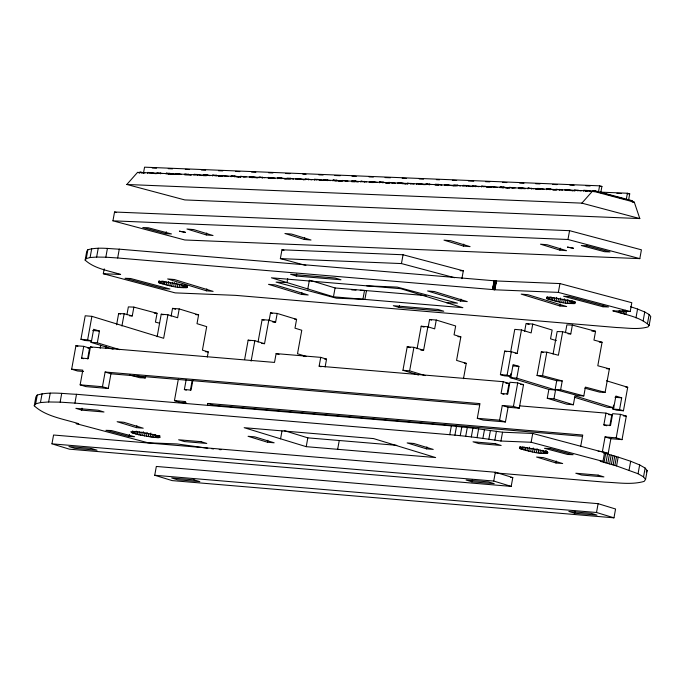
<?xml version="1.0" encoding="UTF-8"?>
<svg xmlns="http://www.w3.org/2000/svg" width="685" height="685" viewBox="0 0 685 685"><rect width="100%" height="100%" fill="white"/><g stroke="black" fill="none" stroke-linecap="round" stroke-linejoin="round"><path stroke-width="1.03" d="M207.786 448.238L177.15 443.957L147.934 442.758L76.086 423.613L78.724 423.715C63.739 419.014 45.715 416.514 34.25 405.803L35.851 396.983L37.264 395.031C49.996 391.409 63.517 393.841 76.514 394.295L451.364 425.873L472.915 428.108L502.533 432.209L532.724 433.451L604.572 452.597L602.971 461.407L600.231 461.296L616.568 465.937L638.052 473.737L643.532 476.88L645.553 479.449L644.148 481.401C631.407 485.023 617.887 482.591 604.889 482.137L495.204 472.898M34.25 405.803L35.654 403.85L37.264 395.031M35.654 403.85L40.458 402.557L42.068 393.738M40.458 402.557L48.626 401.975L50.228 393.156M103.324 273.735L120.628 274.437C108.521 270.635 94.607 268.811 85.137 260.129L86.738 251.309L87.86 249.751C98.049 246.857 108.872 248.801 119.267 249.16L496.599 280.97L559.962 283.573L631.81 302.719L630.209 311.529L612.792 310.819C625.174 314.706 639.422 316.53 649.149 325.366L648.019 326.925C637.829 329.819 627.015 327.875 616.611 327.516L235.503 295.355L175.172 292.88L103.324 273.735L104.214 268.837M51.957 443.837L53.558 435.018L495.341 472.239L512.791 477.573L511.19 486.393L69.408 449.172L51.957 443.837L493.739 481.05L511.19 486.393M48.626 401.975L60.126 402.146L61.727 393.327M85.137 260.129L86.259 258.57L87.86 249.751M86.259 258.57L90.103 257.534L91.704 248.715M83.561 371.501L77.482 370.987L71.66 369.206L75.932 345.694L83.741 346.353L89.564 348.134L87.603 358.906M119.772 349.684L97.321 342.817L99.462 331.06L93.639 329.279L91.507 341.036L84.812 340.471L80.933 339.289L85.205 315.776L91.901 316.342L163.647 338.287L167.919 314.775L161.223 314.209L157.139 336.703M90.103 257.534L96.636 257.063L98.238 248.253M83.544 358.7L81.609 358.109L83.741 346.353M60.126 402.146L74.913 403.114L76.514 394.295M91.507 341.036L87.629 339.854L91.901 316.342M108.273 388.498L102.459 386.717L105.13 372.024L110.944 373.804L108.273 388.498L85.968 386.614L80.145 384.842L82.816 370.148L71.66 369.206M96.636 257.063L105.832 257.2L107.434 248.39M112.939 220.835L114.541 212.016L569.569 230.674L641.425 249.819L639.816 258.63L184.787 239.981L112.939 220.835L567.968 239.485L639.816 258.63M325.127 366.98L326.557 359.145L320.734 357.365L276.115 353.606L274.514 362.425L90.437 346.918L88.296 358.675L81.609 358.109M81.695 410.127L75.872 408.346L98.186 410.229L104 412.01L81.695 410.127L82.046 408.166M100.181 348.28L100.738 345.214M105.832 257.2L117.666 257.98L119.267 249.16M105.687 348.502L106.055 346.464M139.851 173.005L140.014 172.123L144.852 173.022M141.598 173.082L141.761 172.2M143.49 173.048L144.561 167.174L599.589 185.832L601.909 186.448L600.839 192.322M116.604 324.793L118.642 313.55L124.148 313.773L132.265 315.931L133.866 307.12L157.045 313.293L155.435 322.113L159.494 323.192M147.575 173.322L147.737 172.44L151.222 172.586L155.349 173.682M121.921 326.034L124.148 313.773M151.068 173.468L151.222 172.586M126.93 314.732L128.36 306.889L133.866 307.12M156.865 173.707L157.019 172.826L162.568 173.519M160.35 173.844L160.513 172.962M166.147 174.084L166.309 173.202L169.794 173.348L173.913 174.444M169.794 173.348L169.632 174.23L167.893 174.153M175.428 174.469L175.591 173.588L181.14 174.273M129.105 436.499L134.611 436.722L111.432 430.548L105.927 430.317L129.105 436.499L129.465 434.538M165.958 233.722L171.464 233.945L148.285 227.771L142.78 227.54L165.958 233.722L166.309 231.761M158.732 282.682C156.745 279.805 170.248 282.965 171.884 282.905C177.038 284.001 182.467 284.626 187.245 286.972C179.984 289.25 167.071 285.131 158.732 282.682L159.083 280.722M178.913 174.606L179.076 173.725M132.214 432.886L130.749 431.798L134.423 431.49L142.72 432.466L155.264 435.095L160.273 437.184L158.423 437.664L153.62 437.373L138.901 434.821L132.214 432.886L132.573 430.925M159.451 283.008L159.81 281.047M133.164 433.237L133.524 431.276M160.401 283.359L160.761 281.398M134.32 433.614L134.671 431.653M161.557 283.727L162.088 280.79M129.713 375.037L139.783 377.718L145.288 377.949L145.648 375.988M136.52 427.637L117.126 421.712L123.822 422.277L143.216 428.202L136.52 427.637L136.872 425.685M135.664 433.999L136.204 431.062M162.902 284.121L163.441 281.184M137.197 434.41L137.736 431.473M164.434 284.532L164.974 281.586M138.901 434.821L139.432 431.884M166.138 284.943L166.669 282.006M140.716 435.232L141.256 432.295M167.953 285.354L168.673 281.432M188.358 174.11L188.204 174.992L184.719 174.846L184.873 173.964L191.449 174.932M142.591 435.626L143.311 431.704M169.829 285.748L170.368 282.811M144.501 435.994L145.032 433.057M171.738 286.116L172.449 282.194M146.41 436.336L147.121 432.423M173.648 286.458L174.358 282.545M194.001 175.223L194.163 174.35L197.648 174.487L201.767 175.583M148.302 436.653L148.833 433.716M175.54 286.775L176.25 282.854M171.096 316.196L172.526 308.361L179.213 308.926L198.607 314.86L197.006 323.671L206.699 326.642L202.426 350.146L208.249 351.927L207.315 357.039M197.485 175.369L197.648 174.487M150.152 436.936L150.863 433.014M177.389 287.049L177.92 284.112M151.933 437.176L152.464 434.23M179.17 287.298L179.701 284.352M153.62 437.373L154.159 434.436M180.857 287.494L181.397 284.549M155.195 437.518L155.726 434.581M182.433 287.64L182.964 284.703M179.213 308.926L177.612 317.746L167.919 314.775M156.137 437.595L156.488 435.634M183.374 287.717L183.726 285.756M156.993 437.638L157.344 435.677M184.231 287.76L184.762 284.823M157.756 437.664L158.115 435.703M184.993 287.786L185.352 285.825M158.423 437.664L158.783 435.703M185.661 287.786L186.02 285.825M158.997 437.638L159.357 435.686M186.234 287.76L186.594 285.799M206.767 175.754L206.93 174.872L210.021 175.694M159.468 437.595L159.828 435.634M186.705 287.717L187.065 285.756M187.073 287.649L187.425 285.688M154.733 475.27L156.334 466.451L598.108 503.672L615.567 509.006L613.965 517.826L172.183 480.605L154.733 475.27L596.507 512.491L613.965 517.826M212.564 175.985L212.727 175.103L216.212 175.249L220.33 176.345M186.337 402.934L180.249 402.42L174.435 400.639L178.34 379.173M216.058 176.131L216.212 175.249M206.339 234.946L186.945 229.013L193.641 229.578L213.026 235.512L206.339 234.946L206.69 232.986M221.854 176.37L222.008 175.488L228.584 176.456M186.32 390.133L184.376 389.542L186.157 379.747M225.339 176.516L225.502 175.634M185.207 403.679L185.592 401.581L174.435 400.639M206.416 290.808L167.637 278.949L174.324 279.514L213.112 291.373L206.416 290.808L206.776 288.847M190.379 390.347L192.16 380.543M192.853 380.312L191.072 390.108L184.376 389.542M231.136 176.747L231.299 175.865L234.784 176.011L238.902 177.107M234.621 176.893L234.784 176.011M240.418 177.132L240.581 176.25L246.129 176.944M243.903 177.269L244.066 176.387M207.521 405.563L207.906 403.456L582.747 435.035L580.649 446.586M249.708 177.509L249.862 176.627L253.347 176.773L257.474 177.869M253.347 176.773L253.193 177.655L251.446 177.586M258.99 177.894L259.153 177.013L264.693 177.698M262.475 178.031L262.638 177.15M271.919 177.535L271.757 178.417L268.272 178.271L268.434 177.389L275.01 178.357M244.613 359.574L248.15 340.154L254.837 340.71L264.538 343.682L268.811 320.169L262.115 319.604L258.031 342.098M277.553 178.657L277.716 177.775L281.201 177.912L285.32 179.016M281.038 178.794L281.201 177.912M251.121 361.158L254.837 340.71M290.329 179.179L290.483 178.297L293.574 179.119M269.077 320.7L270.507 312.865L277.194 313.43L296.588 319.364L294.987 328.175L301.777 330.256L297.504 353.76L306.229 356.431M305.895 265.412L280.362 258.613L281.963 249.794L403.054 254.76L463.317 270.815L461.896 278.649M295.869 179.401L296.031 178.52L299.516 178.665L303.635 179.761M299.354 179.547L299.516 178.665M272.724 322.001L275.593 322.25L277.194 313.43M305.15 179.787L305.313 178.905L311.889 179.872M287.709 278.649L286.998 282.571L276.089 282.117L336.344 298.18L362.922 299.268L364.531 290.449L360.276 290.277M308.635 179.924L308.798 179.042M296.348 276.038L290.534 274.257L335.153 278.016L340.976 279.797L296.348 276.038L296.708 274.077M314.432 180.164L314.595 179.282L318.08 179.427L322.207 180.523M267.467 442.227L248.073 436.294L254.769 436.859L274.154 442.793L267.467 442.227L267.818 440.267M304.311 239.45L284.926 233.517L291.613 234.082L311.007 240.015L304.311 239.45L304.671 237.489M301.486 294.422L268.52 284.343L275.216 284.9L308.181 294.987L301.486 294.422L301.845 292.461M323.722 180.549L323.877 179.667L330.453 180.626M327.207 180.686L327.37 179.804M280.567 438.82L281.989 430.976M307.805 288.942L309.406 280.122M333.004 180.926L333.167 180.044L336.652 180.189L340.77 181.285M336.652 180.189L336.489 181.071L334.751 180.994M342.286 181.302L342.449 180.429L347.997 181.114M345.771 181.448L345.934 180.566M321.077 366.775L319.133 366.184L320.734 357.365M306.221 446.663L244.168 427.688L373.582 438.588L435.634 457.563L306.221 446.663L307.822 437.852L284.147 430.608M333.458 296.785L271.406 277.802L400.819 288.71L462.872 307.685L333.458 296.785L335.068 287.965L310.391 280.422M358.306 181.773L355.215 180.951L355.061 181.833L351.576 181.688M360.858 182.064L361.021 181.182L366.561 181.876M364.343 182.21L364.506 181.328M373.625 182.595L373.787 181.713L376.878 182.535M379.421 182.827L379.584 181.945L383.069 182.09L387.188 183.186M382.915 182.972L383.069 182.09M337.654 449.309L339.255 440.498M364.891 299.431L366.492 290.62M388.712 183.212L388.866 182.33L395.442 183.297M392.197 183.349L392.359 182.467M397.994 183.589L398.156 182.707L401.641 182.852L405.76 183.948M407.275 183.974L407.438 183.092L414.014 184.059M410.76 184.111L410.923 183.229M280.362 258.613L401.453 263.571L403.054 254.76M416.557 184.351L416.72 183.469L420.205 183.614L424.332 184.71M420.205 183.614L420.051 184.496L418.304 184.419M399.124 307.471L393.31 305.698L437.929 309.457L443.752 311.23L399.124 307.471L399.483 305.519M425.847 184.736L426.001 183.854L431.55 184.539M429.332 184.873L429.495 183.991M418.458 375.029L402.943 370.285L407.215 346.773L413.911 347.338L423.604 350.3L427.877 326.796L421.181 326.231L417.096 348.716M441.868 185.198L438.777 184.376L438.614 185.258L435.129 185.113M425.154 375.594L409.639 370.85L413.911 347.338M444.411 185.489L444.574 184.607L450.122 185.301M447.896 185.635L448.058 184.753M428.151 327.327L429.572 319.484L436.268 320.049L455.662 325.983L454.061 334.802L460.842 336.874L456.57 360.387L466.262 363.35L463.48 378.685M457.186 186.02L457.34 185.138L460.431 185.96M436.268 320.049L434.667 328.868L427.877 326.796M462.983 186.251L463.146 185.37L466.631 185.515L470.749 186.611M466.468 186.397L466.631 185.515M472.265 186.637L472.427 185.755L479.003 186.722M426.532 448.846L407.147 442.921L413.834 443.486L433.228 449.411L426.532 448.846L426.892 446.894M463.385 246.069L443.991 240.144L450.687 240.7L470.081 246.634L463.385 246.069L463.745 244.108M475.75 186.774L475.912 185.9M460.56 301.049L427.594 290.962L434.29 291.527L467.256 301.614L460.56 301.049L460.911 299.088M481.546 187.014L481.709 186.132L485.194 186.277L489.313 187.373M490.837 187.399L490.991 186.517L497.567 187.484M494.322 187.536L494.484 186.654M74.913 403.114L449.762 434.692L451.364 425.873M449.762 434.692L454.908 435.155L456.518 426.335M500.118 187.776L500.281 186.894L503.766 187.039L507.885 188.135M503.766 187.039L503.603 187.921L501.865 187.844M454.908 435.155L460.234 435.677L461.836 426.866M509.4 188.161L509.563 187.279L515.111 187.964M460.234 435.677L465.706 436.268L467.307 427.457M117.666 257.98L492.515 289.558L494.116 280.739M492.515 289.558L494.382 280.764M492.78 289.575L494.656 280.79M493.054 289.601L494.93 280.816M493.328 289.627L495.212 280.841M493.885 289.686L495.486 280.867M494.168 289.712L495.769 280.893M493.611 289.652L494.442 289.738L496.051 280.918M512.885 188.298L513.048 187.416M494.442 289.738L496.325 280.944M494.724 289.764L496.599 280.97M465.706 436.268L471.314 436.927L472.915 428.108M505.427 421.951L499.613 420.179L502.285 405.486L508.099 407.258L505.427 421.951L483.122 420.076L477.299 418.295L479.971 403.602L105.13 372.024M525.421 188.623L522.33 187.801L522.176 188.683L518.691 188.538M471.314 436.927L477.043 437.638L478.644 428.819M471.905 481.795L466.083 480.014L488.396 481.889L494.219 483.67L471.905 481.795L472.256 479.834M527.972 188.923L528.135 188.041L533.675 188.726M477.043 437.638L482.882 438.409L484.492 429.589M531.457 189.06L531.62 188.178M606.49 380.774L627.708 387.265L623.444 410.777L619.565 409.587L621.697 397.839L615.883 396.058L613.743 407.815L574.963 395.947L573.362 404.767L553.968 398.833L555.569 390.022L516.79 378.154L518.922 366.398L513.108 364.617L510.967 376.373L504.28 375.808L500.401 374.626L504.674 351.114L511.361 351.679L517.184 353.46L521.456 329.947L514.76 329.382L510.676 351.876M482.882 438.409L488.825 439.231L490.426 430.411M319.133 366.184L503.21 381.691L501.069 393.447L507.765 394.012L509.905 382.256L517.714 382.915L523.528 384.687L519.256 408.2L508.099 407.258M488.825 439.231L494.844 440.104L496.445 431.285M540.739 189.445L540.902 188.563L543.993 189.385M510.967 376.373L507.088 375.192L511.361 351.679M507.071 394.243L509.024 383.472L503.21 381.691M555.569 390.022L548.873 389.457L510.094 377.589L510.804 373.676M546.536 189.677L546.698 188.795L550.183 188.94L554.302 190.036M493.739 481.05L495.341 472.239M494.844 440.104L500.932 441.029L502.533 432.209M550.021 189.822L550.183 188.94M524.633 331.369L526.063 323.534L532.75 324.099L552.144 330.033L550.543 338.844L556.357 340.625M519.256 408.2L513.442 406.419L517.714 382.915M555.826 190.062L555.98 189.18L562.556 190.147M532.75 324.099L531.149 332.91L521.456 329.947M559.311 190.207L559.465 189.325M565.108 190.439L565.271 189.557L568.755 189.702L572.874 190.798M519.555 448.469C517.569 445.592 531.072 448.752 532.707 448.692C537.862 449.788 543.291 450.413 548.068 452.759C540.808 455.037 527.904 450.918 519.555 448.469L519.906 446.509M546.793 298.591C544.806 295.714 558.309 298.874 559.945 298.814C565.099 299.91 570.528 300.535 575.306 302.881C568.045 305.159 555.141 301.04 546.793 298.591L547.144 296.631M520.283 448.795L520.634 446.834M547.512 298.917L547.872 296.956M521.225 449.146L521.585 447.185M548.462 299.268L548.822 297.307M522.381 449.523L522.912 446.577M549.618 299.636L550.149 296.699M556.734 380.706L555.124 389.525L560.63 389.748L562.231 380.928L556.734 380.706L537.031 375.457L541.304 351.944L546.81 352.176L558.395 355.258L562.668 331.745L570.776 333.912L572.386 325.092L595.556 331.275L593.955 340.085L602.072 342.252L597.799 365.756L609.385 368.847L605.112 392.359L599.606 392.128L584.836 388.198M559.868 250.119L540.482 244.185L547.169 244.75L566.563 250.684L559.868 250.119L560.227 248.158M523.725 449.908L524.265 446.971M550.963 300.03L551.502 297.093M525.258 450.319L525.797 447.382M552.495 300.441L553.035 297.495M526.962 450.73L527.493 447.793M554.199 300.852L554.73 297.915M574.39 190.824L574.552 189.942L581.128 190.91M528.786 451.141L529.496 447.228M537.031 375.457L542.537 375.68L546.81 352.176M556.014 301.263L556.734 297.341M500.932 441.029L531.123 442.262L532.724 433.451M494.998 289.789L558.352 292.384L559.962 283.573M567.968 239.485L569.569 230.674M577.875 190.961L578.037 190.079M530.652 451.535L531.192 448.598M557.89 301.657L558.429 298.72M532.562 451.903L533.272 447.99M559.799 302.025L560.51 298.103M559.953 305.981L521.174 294.122L527.861 294.687L566.649 306.546L559.953 305.981L560.313 304.02M534.471 452.246L535.011 449.309M561.709 302.368L562.239 299.431M553.078 354.008L557.162 331.523L562.668 331.745M583.671 191.201L583.834 190.319L587.319 190.464L591.446 191.56M536.364 452.562L537.074 448.641M563.601 302.684L564.312 298.763M573.362 404.767L566.666 404.201L547.272 398.268L548.873 389.457M538.213 452.845L538.744 449.899M565.45 302.958L565.981 300.021M587.319 190.464L587.165 191.346L585.418 191.278M539.994 453.085L540.525 450.139M567.231 303.198L567.942 299.285M541.681 453.282L542.22 450.345M568.918 303.404L569.458 300.458M543.256 453.427L543.787 450.49M570.494 303.549L571.025 300.612M565.45 332.704L566.88 324.87L572.386 325.092M544.198 453.504L544.558 451.543M571.436 303.626L571.966 300.681M545.054 453.547L545.585 450.61M572.292 303.669L572.823 300.732M545.817 453.573L546.347 450.636M573.054 303.695L573.413 301.734M546.484 453.573L546.844 451.612M573.722 303.695L574.081 301.734M547.058 453.547L547.418 451.595M574.295 303.669L574.655 301.708M595.042 190.781L594.888 191.663L593.141 191.594L593.304 190.713L595.042 190.781L632.127 200.662L631.972 201.544M574.766 303.626L575.126 301.665M599.589 185.832L598.519 191.706L596.686 191.629M555.989 462.974L536.595 457.049L543.291 457.614L562.676 463.539L555.989 462.974L556.34 461.022M555.124 389.525L578.303 395.699L583.808 395.921L585.41 387.111L605.112 392.359M602.971 306.76L608.477 306.983L569.072 296.485L563.575 296.254L602.971 306.76L603.331 304.799M626.338 199.121L627.4 193.238L629.721 193.855L628.65 199.737M574.672 513.228L568.858 511.447L591.172 513.33L596.986 515.103L574.672 513.228L575.032 511.267M618.88 312.48L619.231 310.519M620.345 312.891L620.704 310.939M621.792 313.31L622.322 310.373M623.204 313.721L623.735 310.784M606.756 425.77L603.845 424.88L605.985 413.123L519.795 405.862M624.6 314.141L625.311 310.219M625.962 314.552L626.492 311.615M605.06 436.919L610.874 438.7L608.203 453.393L602.389 451.612L605.06 436.919L616.209 437.861L622.031 439.633L626.304 416.129L620.482 414.348L612.673 413.689L610.54 425.445L603.845 424.88M609.838 425.685L611.799 414.904L605.985 413.123M623.444 410.777L616.748 410.212L612.87 409.031L613.58 405.109M604.059 462.332L605.66 453.513L603.759 452.999M596.507 512.491L598.108 503.672M605.934 462.846L607.535 454.027L605.66 453.513M607.783 463.36L609.385 454.549L607.535 454.027M635.963 317.866L637.564 309.046L630.56 306.726M609.599 463.873L611.2 455.063L609.385 454.549M611.388 464.396L612.998 455.576L611.2 455.063M616.209 437.861L620.482 414.348M613.152 464.909L614.753 456.09L612.998 455.576M614.882 465.423L616.483 456.604L614.753 456.09M616.568 465.937L618.178 457.118L616.483 456.604M643.146 320.794L644.748 311.983L637.564 309.046M647.53 323.311L649.132 314.492L644.748 311.983M649.149 325.366L650.75 316.547L649.132 314.492M629.078 470.073L630.679 461.262L618.178 457.118M638.052 473.737L639.653 464.927L630.679 461.262M643.532 476.88L645.142 468.06L639.653 464.927M645.553 479.449L647.162 470.638L645.142 468.06M646.22 471.939L647.162 470.638M126.836 184.479L137.539 172.389L592.568 191.046L634.284 202.161L639.807 218.575L184.779 199.926L126.836 184.479L581.865 203.137L639.807 218.575M581.865 203.137L592.568 191.046M152.216 168.013L156.488 168.185M168.236 168.664L172.509 168.844M185.327 169.366L189.599 169.546M201.356 170.026L205.628 170.197M218.446 170.728L222.719 170.899M235.537 171.43L239.81 171.601M251.558 172.081L255.83 172.26M268.648 172.783L272.921 172.962M285.739 173.485L290.012 173.656M302.83 174.187L306.032 174.315M318.85 174.846L323.123 175.017M334.871 175.497L340.214 175.72M351.962 176.199L356.234 176.379M369.052 176.901L373.325 177.072M385.073 177.561L390.416 177.775M402.163 178.254L406.436 178.434M419.254 178.956L423.527 179.136M436.345 179.658L439.547 179.787M452.365 180.318L456.638 180.489M468.386 180.977L473.729 181.191M485.477 181.671L489.749 181.85M502.567 182.373L506.84 182.552M519.658 183.075L523.931 183.246M535.687 183.734L539.96 183.905M552.778 184.436L557.051 184.607M569.86 185.13L574.133 185.31M585.889 185.789L590.162 185.969M599.769 186.363L601.909 186.448M206.93 174.872L203.445 174.726L203.282 175.608L205.894 175.711M290.483 178.297L286.998 178.151L286.844 179.033L289.455 179.145M351.73 180.806L355.215 180.951M373.787 181.713L370.302 181.568L370.14 182.45L372.751 182.552M435.292 184.231L438.777 184.376M457.34 185.138L453.855 184.993L453.701 185.875L456.313 185.977M518.845 187.656L522.33 187.801M540.902 188.563L537.417 188.418L537.254 189.3L539.866 189.402M152.138 173.408L156.334 173.579M170.488 174.161L174.684 174.332M188.837 174.915L190.935 175M202.203 175.463L204.036 175.531M218.455 176.122L222.385 176.285M235.76 176.833L240.735 177.038M254.101 177.586L257.252 177.715M272.45 178.34L274.548 178.425M284.772 178.845L286.604 178.922M303.121 179.598L304.953 179.675M319.373 180.266L323.303 180.42M337.722 181.011L341.652 181.174M356.063 181.765L358.161 181.85M369.172 182.304L371.27 182.39M385.689 182.981L389.619 183.143M401.932 183.648L407.969 183.897M422.38 184.488L424.22 184.565M451.74 185.686L453.838 185.772M470.09 186.44L473.232 186.568M486.598 187.116L491.582 187.322M504.948 187.87L508.878 188.032M523.297 188.623L525.13 188.7M535.353 189.12L537.451 189.206M552.649 189.822L556.845 190.002M569.167 190.507L575.194 190.747M589.348 191.329L592.491 191.457M600.702 192.142L627.4 193.238M600.882 192.673L604.084 192.81M616.902 193.333L621.175 193.504M627.588 193.769L629.721 193.855M630.388 200.594L632.127 200.662M632.152 202.075L634.284 202.161M460.132 270.686L463.317 270.815M366.732 285.833L397.18 287.083L457.443 303.147L446.56 302.693M351.773 289.926L356.02 290.106M154.288 313.182L157.045 313.293M591.891 331.12L595.556 331.275M129.508 315.819L132.265 315.931M568.028 333.8L570.776 333.912M599.315 342.14L602.072 342.252M606.636 368.735L609.385 368.847M335.068 287.965L426.138 295.637M294.678 319.201L296.588 319.364M457.974 336.635L460.842 336.874M195.739 314.612L198.607 314.86M515.274 353.297L517.184 353.46M420.736 350.061L423.604 350.3M261.67 343.442L264.538 343.682M92.766 330.495L99.462 331.06M513.185 365.918L518.922 366.398M464.353 363.187L466.262 363.35M303.369 356.405L305.287 356.568M324.433 358.966L326.557 359.145M80.933 339.289L87.629 339.854M500.401 374.626L507.088 375.192M205.38 351.688L208.249 351.927M625.799 387.102L627.708 387.265M97.321 342.817L90.626 342.252L113.085 349.119M510.094 377.589L516.79 378.154M402.943 370.285L409.639 370.85M87.611 347.971L89.564 348.134M505.838 383.198L509.024 383.472M520.6 384.448L523.528 384.687M615.002 397.274L621.697 397.839M547.272 398.268L553.968 398.833M613.743 407.815L607.047 407.25L574.39 397.257M612.87 409.031L619.565 409.587M502.285 405.486L513.442 406.419M608.605 414.639L611.799 414.904M623.376 415.881L626.304 416.129M110.944 373.804L479.397 404.844M80.145 384.842L102.459 386.717M477.299 418.295L499.613 420.179M582.173 436.276L213.72 405.237L207.906 403.456M610.874 438.7L622.031 439.633M598.133 451.252L602.389 451.612M603.956 453.033L608.203 453.393M307.822 437.852L396.769 445.344M510.659 477.394L512.791 477.573M219.234 449.54L221.067 449.72M211.648 448.692L213.583 448.923M594.332 190.987L596.395 191.535M600.514 192.631L603.605 193.453M605.668 194.001L613.906 196.201M615.969 196.749L624.206 198.941M583.834 190.319L585.898 190.867M565.271 189.557L567.326 190.105M546.698 188.795L548.762 189.351M528.135 188.041L530.19 188.589M510.59 187.553L512.654 188.101M500.281 186.894L502.336 187.442M481.709 186.132L483.773 186.68M463.146 185.37L465.201 185.918M444.574 184.607L446.637 185.164M427.038 184.128L429.093 184.676M416.72 183.469L418.783 184.017M398.156 182.707L400.211 183.255M379.584 181.945L381.648 182.493M361.021 181.182L363.076 181.739M333.167 180.044L335.222 180.592M314.595 179.282L316.658 179.83M296.031 178.52L298.086 179.068M277.716 177.775L279.78 178.323M260.18 177.287L262.235 177.835M249.862 176.627L251.926 177.175M231.299 175.865L233.354 176.413M212.727 175.103L214.79 175.66M194.163 174.35L196.218 174.898M176.619 173.862L178.682 174.41M166.309 173.202L168.364 173.75M147.737 172.44L149.801 172.988M140.014 172.123L143.105 172.945M137.539 172.389L139.569 172.928M558.352 292.384L630.209 311.529M401.453 263.571L454.566 277.725M281.963 249.794L284.001 250.342M114.541 212.016L116.596 212.564M541.304 351.944L543.231 352.458M542.537 375.68L562.231 380.928M560.63 389.748L583.808 395.921M118.642 313.55L120.671 314.09M531.123 442.262L602.971 461.407M137.231 375.8L145.288 377.949M527.082 323.842L529.12 324.467M429.572 319.484L431.618 320.109M504.674 351.114L506.609 351.705M421.181 326.231L424.092 327.122M407.215 346.773L410.127 347.663M270.507 312.865L272.544 313.49M268.811 320.169L275.593 322.25M262.115 319.604L264.05 320.203M502.045 393.738L503.98 394.337M172.526 308.361L175.583 309.303M248.15 340.154L250.085 340.745M161.223 314.209L163.167 314.809M276.115 353.606L279.018 354.496M90.437 346.918L92.372 347.509M75.932 345.694L77.876 346.285M185.301 232.301L179.427 231.205L185.301 232.301M573.362 248.21L567.454 247.148L573.362 248.21M586.805 245.744L581.3 245.521L604.478 251.695L609.975 251.926L586.805 245.744M130.561 278.504L125.055 278.281L164.451 288.779L169.957 289.001L130.561 278.504M549.952 448.521L544.447 448.298L567.625 454.472L573.131 454.703L549.952 448.521M495.341 443.683L473.027 441.808L478.849 443.589L501.155 445.464L495.341 443.683M200.962 441.662L178.648 439.787L184.462 441.568L206.776 443.443L200.962 441.662M598.116 475.125L575.802 473.241L581.616 475.022L603.93 476.906L598.116 475.125M91.242 448.435L68.928 446.551L74.751 448.332L97.064 450.216L91.242 448.435M194.018 479.868L171.704 477.993L177.526 479.765L199.832 481.649L194.018 479.868"/></g></svg>
